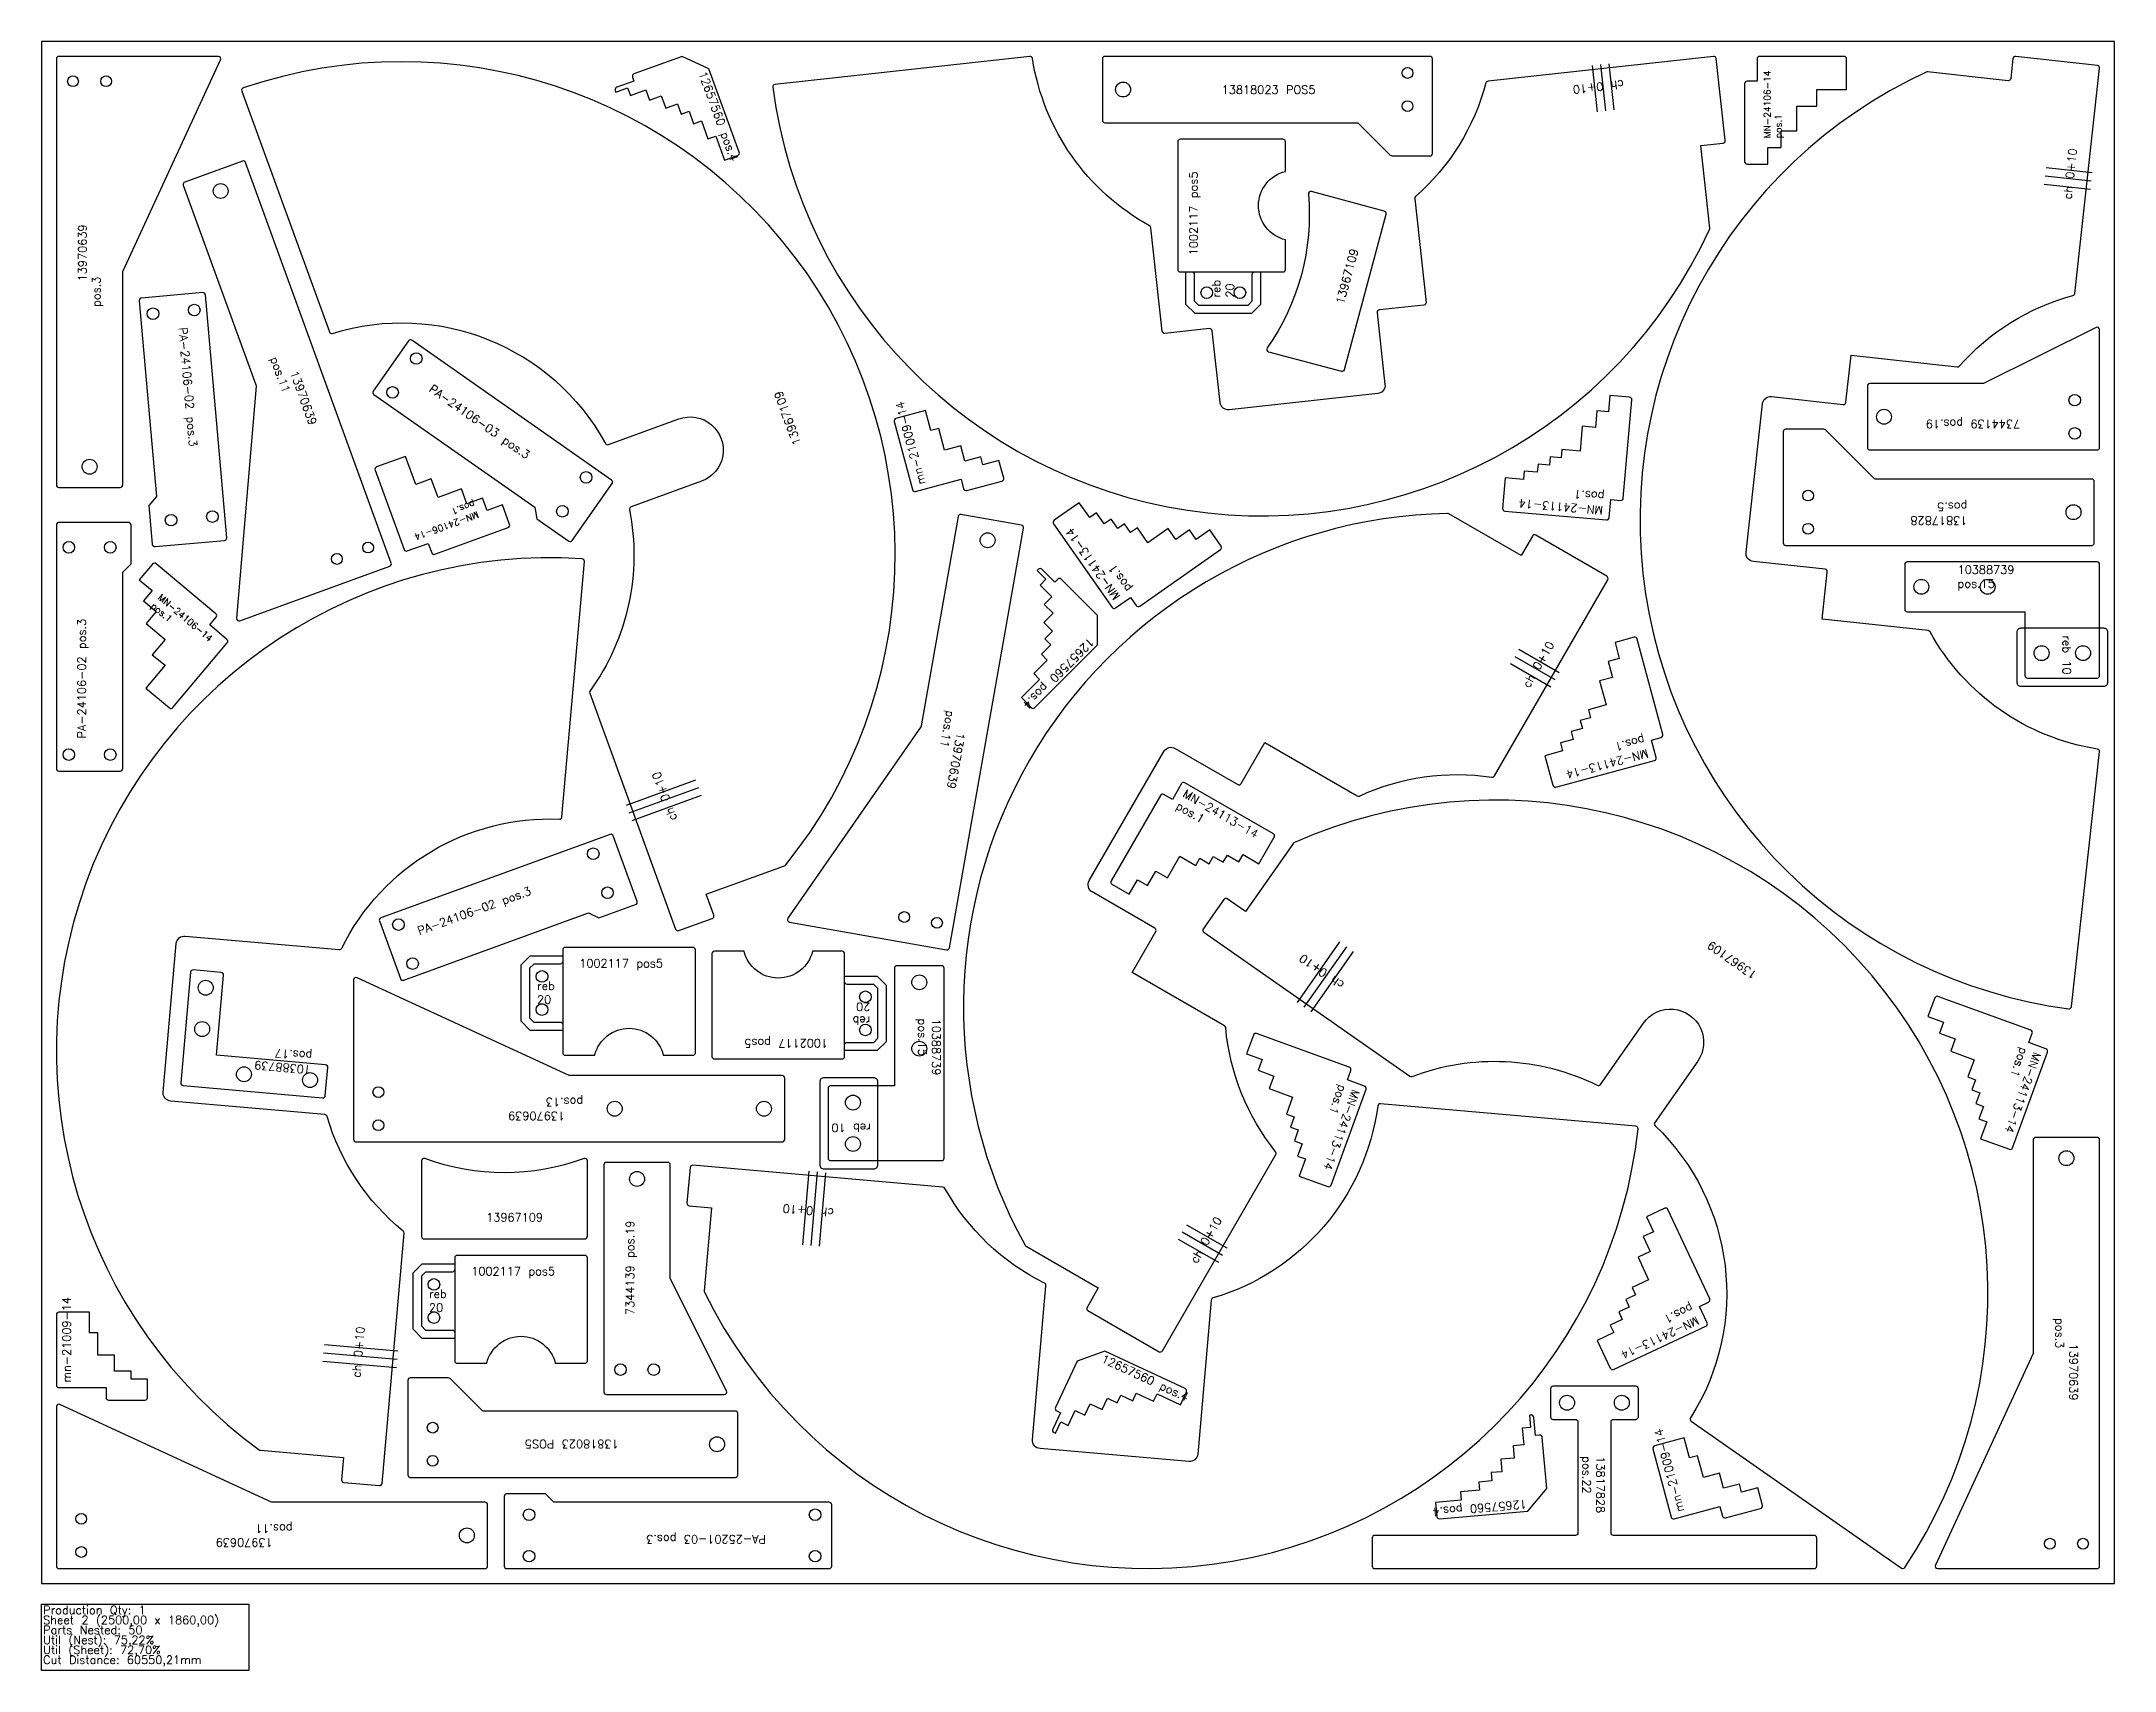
# Model space of a CAD drawing. Header units: millimetres. Extents: x 2625 to 5125, y -105 to 1860.
import ezdxf

# ---------------------------------------------------------------- set-up
doc = ezdxf.new("R2010")
doc.units = ezdxf.units.MM
for name, color, linetype in [('1002117', 7, 'Continuous'), ('10388739v0', 7, 'Continuous'), ('12657560', 7, 'Continuous'), ('13817828', 7, 'Continuous'), ('13818023v0', 7, 'Continuous'), ('13967109', 7, 'Continuous'), ('13970639v0', 7, 'Continuous'), ('7344139', 7, 'Continuous'), ('Chanfro', 7, 'Continuous'), ('MN-21009-14', 7, 'Continuous'), ('MN-24106-14', 7, 'Continuous'), ('MN-24113-14', 7, 'Continuous'), ('PA-24106-02', 7, 'Continuous'), ('PA-24106-06', 7, 'Continuous'), ('PA-25201-03', 7, 'Continuous'), ('Rebaixo', 6, 'Continuous'), ('sheet', 24, 'Continuous'), ('Stats', 7, 'Continuous'), ('Texto', 7, 'Continuous')]:
    doc.layers.add(name, color=color, linetype=linetype)
doc.styles.get("Standard").update_dxf_attribs({"font": 'txt.shx'})

msp = doc.modelspace()

# ---------------------------------------------------------------- linework, layer by layer
at = {"layer": '1002117', "color": 4}
for points in [[(4125.2, 1739, 0.414214), (4122.2, 1742), (3998.2, 1742, 0.414214), (3995.2, 1739), (3995.2, 1585, 0.414214), (3998.2, 1582), (4012.2, 1582, -0.414214), (4015.2, 1579), (4015.2, 1547), (4020.2, 1542), (4080.2, 1542), (4085.2, 1547), (4085.2, 1579, -0.414214), (4088.2, 1582), (4122.2, 1582, 0.414214), (4125.2, 1585), (4125.2, 1620.7, -0.786796), (4125.2, 1703.3)], [(3410.6, 637.2, 0.414214), (3413.6, 640.2), (3413.6, 764.2, 0.414214), (3410.6, 767.2), (3256.6, 767.2, 0.414214), (3253.6, 764.2), (3253.6, 750.2, -0.414214), (3250.6, 747.2), (3218.6, 747.2), (3213.6, 742.2), (3213.6, 682.2), (3218.6, 677.2), (3250.6, 677.2, -0.414214), (3253.6, 674.2), (3253.6, 640.2, 0.414214), (3256.6, 637.2), (3292.3, 637.2, -0.786796), (3374.9, 637.2)], [(3436.6, 762.7, 0.414214), (3433.6, 759.7), (3433.6, 635.7, 0.414214), (3436.6, 632.7), (3590.6, 632.7, 0.414214), (3593.6, 635.7), (3593.6, 649.7, -0.414214), (3596.6, 652.7), (3628.6, 652.7), (3633.6, 657.7), (3633.6, 717.7), (3628.6, 722.7), (3596.6, 722.7, -0.414214), (3593.6, 725.7), (3593.6, 759.7, 0.414214), (3590.6, 762.7), (3554.9, 762.7, -0.786796), (3472.3, 762.7)], [(3280.3, 265.7, 0.414214), (3283.3, 268.7), (3283.3, 392.7, 0.414214), (3280.3, 395.7), (3126.3, 395.7, 0.414214), (3123.3, 392.7), (3123.3, 378.7, -0.414214), (3120.3, 375.7), (3088.3, 375.7), (3083.3, 370.7), (3083.3, 310.7), (3088.3, 305.7), (3120.3, 305.7, -0.414214), (3123.3, 302.7), (3123.3, 268.7, 0.414214), (3126.3, 265.7), (3162, 265.7, -0.786796), (3244.6, 265.7)]]:
    msp.add_lwpolyline(points, format="xyb", close=True, dxfattribs=at)
for centre in [(4030.2, 1557), (4070.2, 1557), (3228.6, 732.2), (3618.6, 707.7), (3228.6, 692.2), (3618.6, 667.7), (3098.3, 360.7), (3098.3, 320.7)]:
    msp.add_circle(centre, 7, dxfattribs=at)
at = {"layer": '10388739v0', "color": 1}
for points in [[(5017, 1172.2), (5017, 1095.2, 0.414214), (5020, 1092.2), (5104, 1092.2, 0.414214), (5107, 1095.2), (5107, 1229.2, 0.414214), (5104, 1232.2), (4875, 1232.2, 0.414214), (4872, 1229.2), (4872, 1175.2, 0.414214), (4875, 1172.2)], [(3653.6, 600.1), (3576.6, 600.1, 0.414214), (3573.6, 597.1), (3573.6, 513.1, 0.414214), (3576.6, 510.1), (3710.6, 510.1, 0.414214), (3713.6, 513.1), (3713.6, 742.1, 0.414214), (3710.6, 745.1), (3656.6, 745.1, 0.414214), (3653.6, 742.1)]]:
    msp.add_lwpolyline(points, format="xyb", close=True, dxfattribs=at)
at = {"layer": '10388739v0', "color": 5}
msp.add_lwpolyline([(2836.1, 637.2), (2844.5, 733.8, 0.414214), (2841.8, 737.1), (2807.9, 740, 0.414214), (2804.7, 737.3), (2793, 603.8, 0.414214), (2795.7, 600.6), (2964.1, 585.8, 0.414214), (2967.3, 588.6), (2970.3, 622.4, 0.414214), (2967.6, 625.7)], format="xyb", close=True, dxfattribs=at)
at = {"layer": '10388739v0', "color": 1}
for centre in [(4892, 1202.2), (4972, 1202.2), (5037, 1122.2), (5087, 1122.2), (3683.6, 725.1), (3683.6, 645.1), (3603.6, 580.1), (3603.6, 530.1)]:
    msp.add_circle(centre, 9, dxfattribs=at)
at = {"layer": '10388739v0', "color": 5}
for centre in [(2823.1, 718.6), (2818.8, 668.8), (2869.2, 614.2), (2948.9, 607.2)]:
    msp.add_circle(centre, 9, dxfattribs=at)
at = {"layer": '12657560', "color": 5}
for points in [[(3466.4, 1726.5), (3429.9, 1827), (3397.8, 1842), (3339.5, 1820.8, 0.414214), (3337.8, 1816.9), (3339.5, 1812.2), (3318.8, 1804.7, 0.414214), (3317, 1800.8), (3317.7, 1799), (3331.8, 1804.1), (3335.2, 1794.7), (3354, 1801.5), (3358.4, 1789.3), (3372.5, 1794.5), (3378, 1779.4), (3392.1, 1784.6), (3396.5, 1772.3), (3405.9, 1775.8), (3411.4, 1760.7), (3420.8, 1764.1), (3428.7, 1742.5), (3438.1, 1745.9), (3448.7, 1716.8), (3464.7, 1722.6, 0.414214)], [(3823, 1056.5), (3898.6, 1132.2), (3898.6, 1167.6), (3854.8, 1211.4, 0.414214), (3850.5, 1211.4), (3847, 1207.9), (3831.5, 1223.4, 0.414214), (3827.2, 1223.4), (3825.8, 1222), (3836.4, 1211.4), (3829.3, 1204.3), (3843.5, 1190.2), (3834.3, 1181), (3844.9, 1170.4), (3833.6, 1159.1), (3844.2, 1148.5), (3835, 1139.3), (3842.1, 1132.2), (3830.8, 1120.9), (3837.8, 1113.8), (3821.6, 1097.6), (3828.6, 1090.5), (3806.7, 1068.6), (3818.7, 1056.5, 0.414214)], [(4004.2, 235.1), (3907.2, 280.3), (3874, 268.3), (3847.8, 212.1, 0.414214), (3849.3, 208.1), (3853.8, 206), (3844.5, 186, 0.414214), (3846, 182), (3847.8, 181.2), (3854.1, 194.8), (3863.2, 190.6), (3871.6, 208.7), (3883.4, 203.2), (3889.7, 216.8), (3904.2, 210), (3910.6, 223.6), (3922.4, 218.1), (3926.6, 227.2), (3941.1, 220.4), (3945.3, 229.5), (3966.2, 219.8), (3970.4, 228.8), (3998.5, 215.7), (4005.7, 231.1, 0.414214)], [(4311, 78.1), (4417.6, 87.4), (4440.3, 114.5), (4434.9, 176.2, 0.414214), (4431.6, 179), (4426.6, 178.5), (4424.7, 200.4, 0.414214), (4421.5, 203.2), (4419.5, 203), (4420.8, 188.1), (4410.8, 187.2), (4412.6, 167.3), (4399.6, 166.1), (4400.9, 151.2), (4385, 149.8), (4386.3, 134.8), (4373.4, 133.7), (4374.2, 123.7), (4358.3, 122.4), (4359.2, 112.4), (4336.2, 110.4), (4337.1, 100.4), (4306.2, 97.7), (4307.7, 80.8, 0.414214)]]:
    msp.add_lwpolyline(points, format="xyb", close=True, dxfattribs=at)
at = {"layer": '13817828', "color": 5}
for points in [[(4836.8, 1332.2, -0.198912), (4834.7, 1333.1), (4776.4, 1391.4, 0.198912), (4774.3, 1392.2), (4728.5, 1392.2, 0.414214), (4725.5, 1389.2), (4725.5, 1255.2, 0.414214), (4728.5, 1252.2), (5097.5, 1252.2, 0.414214), (5100.5, 1255.2), (5100.5, 1329.2, 0.414214), (5097.5, 1332.2)], [(4762.8, 18, 0.414214), (4765.8, 21), (4765.8, 55, 0.414214), (4762.8, 58), (4520.8, 58, -0.414214), (4517.8, 61), (4517.8, 195, -0.414214), (4520.8, 198), (4547.8, 198, 0.414214), (4550.8, 201), (4550.8, 235, 0.414214), (4547.8, 238), (4447.8, 238, 0.414214), (4444.8, 235), (4444.8, 201, 0.414214), (4447.8, 198), (4474.8, 198, -0.414214), (4477.8, 195), (4477.8, 61, -0.414214), (4474.8, 58), (4232.8, 58, 0.414214), (4229.8, 55), (4229.8, 21, 0.414214), (4232.8, 18)]]:
    msp.add_lwpolyline(points, format="xyb", close=True, dxfattribs=at)
for centre, radius in [((4755.5, 1312.2), 6.5), ((5075.5, 1292.2), 9), ((4755.5, 1272.2), 6.5), ((4464.8, 218), 9), ((4530.8, 218), 9)]:
    msp.add_circle(centre, radius, dxfattribs=at)
at = {"layer": '13818023v0', "color": 5}
for points in [[(3907.4, 1762), (4211.2, 1762, -0.198912), (4213.3, 1761.1), (4251.6, 1722.9, 0.198912), (4253.7, 1722), (4299.4, 1722, 0.414214), (4302.4, 1725), (4302.4, 1839, 0.414214), (4299.4, 1842), (3907.4, 1842, 0.414214), (3904.4, 1839), (3904.4, 1765, 0.414214)], [(3461.8, 208), (3158.1, 208, -0.198912), (3155.9, 208.9), (3117.7, 247.1, 0.198912), (3115.6, 248), (3069.8, 248, 0.414214), (3066.8, 245), (3066.8, 131, 0.414214), (3069.8, 128), (3461.8, 128, 0.414214), (3464.8, 131), (3464.8, 205, 0.414214)]]:
    msp.add_lwpolyline(points, format="xyb", close=True, dxfattribs=at)
for centre, radius in [((4272.4, 1822), 6.5), ((3929.4, 1802), 9), ((4272.4, 1782), 6.5), ((3096.8, 188), 6.5), ((3439.8, 168), 9), ((3096.8, 148), 6.5)]:
    msp.add_circle(centre, radius, dxfattribs=at)
at = {"layer": '13967109', "color": 5}
for points in [[(3286.2, 1073.9), (3389.8, 789.3, 0.414214), (3393.6, 787.5), (3434, 802.2, 0.414214), (3435.8, 806), (3426.6, 831.4), (3521.2, 865.8, 0.136464), (3522.5, 866.8, 0.751221), (2868.3, 1804, 0.420661), (2866.5, 1800.1), (2972.2, 1509.6, 0.400818), (2975.9, 1507.8, -0.357203), (3305, 1375.2, 0.370211), (3308.7, 1373.8), (3393.5, 1404.7, -1.000006), (3420.9, 1329.5), (3336, 1298.6, 0.370211), (3334.1, 1295.2, -0.208353), (3286.6, 1076.7, 0.24848)], [(4033.6, 1513.6), (3979.9, 1507.7, -0.414214), (3976.6, 1510.4), (3962.9, 1635.3, 0.243923), (3961.4, 1637.6, -0.231785), (3820.1, 1839.4, 0.400818), (3816.8, 1841.9), (3509.5, 1808.2, 0.420661), (3506.8, 1804.8, 0.751221), (4636.7, 1633, 0.136464), (4637, 1634.6), (4626, 1734.6), (4652.9, 1737.5, 0.414214), (4655.5, 1740.8), (4644.7, 1839.3, 0.414214), (4641.4, 1841.9), (4369.6, 1812.1, 0.308866), (4367, 1809.9, -0.147172), (4282, 1672.8, 0.243923), (4281, 1670.2), (4294.7, 1545.3, -0.414214), (4292, 1542), (4238.4, 1536.1, 0.414214), (4235.7, 1532.8), (4245.2, 1446.3, -0.414214), (4236.4, 1435.3), (4057.4, 1415.6, -0.414214), (4046.4, 1424.5), (4036.9, 1511, 0.414214)], [(5104.3, 1831.1), (5005.8, 1841.9, 0.414214), (5002.5, 1839.3), (4999.9, 1815.4, -0.414214), (4996.6, 1812.7), (4899.6, 1823.4, 0.136464), (4898, 1823.1, 0.751221), (5069.8, 693.2, 0.420661), (5073.2, 695.9), (5106.9, 1003.2, 0.400818), (5104.4, 1006.5, -0.231785), (4902.6, 1147.8, 0.243923), (4900.3, 1149.3), (4772.4, 1163.3), (4778.6, 1220, 0.414214), (4776, 1223.3), (4689.5, 1232.8, -0.414214), (4680.6, 1243.8), (4700.3, 1422.8, -0.414214), (4711.3, 1431.6), (4797.8, 1422.1, 0.414214), (4801.1, 1424.8), (4807.3, 1481.4), (4935.2, 1467.4, 0.243923), (4937.8, 1468.4, -0.147172), (5074.9, 1553.5, 0.308866), (5077.1, 1556), (5106.9, 1827.8, 0.414214)], [(4192.7, 1462.2, 0.414214), (4196.3, 1464.3), (4246.5, 1651.7, 0.414214), (4244.4, 1655.4), (4156.6, 1678.9, 0.520816), (4152.8, 1675.7, -0.176731), (4103.2, 1490.3, 0.520816), (4104.8, 1485.7)], [(3811.1, 408, 0.136464), (3812.3, 406.9), (3899.4, 356.5), (3885.9, 333.1, 0.414214), (3887, 329.1), (3972.7, 279.6, 0.414214), (3976.8, 280.6), (4113.5, 517.4, 0.308866), (4113.3, 520.8, -0.147172), (4053.1, 670.5, 0.243923), (4051.6, 672.8), (3940.2, 737.1), (3968.7, 786.5, 0.414214), (3967.6, 790.6), (3892.2, 834.1, -0.414214), (3888.6, 847.8), (3978.6, 1003.6, -0.414214), (3992.2, 1007.3), (4067.6, 963.8, 0.414214), (4071.7, 964.9), (4100.2, 1014.3), (4211.6, 949.9, 0.243923), (4214.4, 949.8, -0.147172), (4374.1, 972.5, 0.308866), (4377.1, 974), (4513.8, 1210.8, 0.414214), (4512.7, 1214.9), (4427, 1264.4, 0.414214), (4422.9, 1263.3), (4409.4, 1239.9), (4322.3, 1290.2, 0.136464), (4320.7, 1290.6, 0.564815)], [(2771.9, 592.6), (2787.6, 771.9, -0.414214), (2798.5, 781), (2984.2, 764.8, 0.308866), (2987.1, 766.4, -0.296326), (3249.6, 921.9, 0.400818), (3252.7, 924.7), (3279.7, 1232.7, 0.420661), (3276.9, 1235.9, 0.751221), (2887.6, 161.3, 0.136464), (2889.1, 160.8), (2989.4, 152), (2987, 125.1, 0.414214), (2989.7, 121.8), (3032.6, 118.1, 0.414214), (3035.8, 120.8), (3062.2, 422.6, 0.24848), (3061.1, 425.1, -0.151564), (2969.4, 563.4, 0.308866), (2966.7, 565.5), (2781, 581.8, -0.414214)], [(4050.8, 825.1), (4026.2, 789.9, 0.414214), (4026.9, 785.7), (4275, 612, 0.24848), (4277.8, 611.6, -0.208353), (4501.2, 601, 0.370211), (4505, 602), (4556.8, 675.9, -1.000006), (4622.3, 630), (4570.5, 556.1, 0.370211), (4570.9, 552.2, -0.357203), (4613.8, 200, 0.400818), (4614.6, 195.9), (4867.9, 18.6, 0.420661), (4872.1, 19.4, 0.751221), (4136.1, 893.8, 0.136464), (4134.8, 892.8), (4077.1, 810.4), (4055, 825.8, 0.414214)], [(4037.8, 344.4, 0.308866), (4035.6, 341.8), (4019.4, 156.1, -0.414214), (4008.5, 147), (3829.2, 162.7, -0.414214), (3820.1, 173.5), (3836.4, 359.2, 0.308866), (3834.7, 362.2, -0.151564), (3714.5, 476.6, 0.24848), (3712.1, 478.1), (3410.4, 504.5, 0.414214), (3407.2, 501.8), (3403.4, 458.9, 0.414214), (3406.1, 455.7), (3433, 453.3), (3424.3, 353.1, 0.136464), (3424.6, 351.5, 0.751221), (4550.4, 548.3, 0.420661), (4547.7, 551.6), (4239.7, 578.5, 0.400818), (4236.5, 575.9, -0.296326)], [(3083.3, 418.7, 0.414214), (3086.3, 415.7), (3280.3, 415.7, 0.414214), (3283.3, 418.7), (3283.3, 509.7, 0.520816), (3279.3, 512.5, -0.176731), (3087.3, 512.5, 0.520816), (3083.3, 509.7)]]:
    msp.add_lwpolyline(points, format="xyb", close=True, dxfattribs=at)
at = {"layer": '13970639v0', "color": 5}
for points in [[(2720, 1322, 0.414214), (2723, 1325), (2723, 1581.3, -0.108525), (2723.3, 1582.6), (2841, 1837.7, 0.547343), (2838.3, 1842), (2646, 1842, 0.414214), (2643, 1839), (2643, 1325, 0.414214), (2646, 1322)], [(2797.8, 1690.4, 0.414214), (2796, 1686.6), (2883.6, 1445.7, -0.108525), (2883.8, 1444.4), (2860.4, 1164.4, 0.547343), (2864.4, 1161.3), (3045.1, 1227.1, 0.414214), (3046.9, 1230.9), (2871.1, 1713.9, 0.414214), (2867.3, 1715.7)], [(3733.9, 1289.4, 0.414214), (3730.4, 1287), (3685.9, 1034.5, -0.108525), (3685.4, 1033.3), (3525.1, 802.5, 0.547343), (3527.1, 797.8), (3716.5, 764.4, 0.414214), (3719.9, 766.9), (3809.2, 1273.1, 0.414214), (3806.8, 1276.5)], [(3521.3, 609.7, 0.414214), (3518.3, 612.7), (3262, 612.7, -0.108525), (3260.7, 613), (3005.6, 730.7, 0.547343), (3001.3, 728), (3001.3, 535.7, 0.414214), (3004.3, 532.7), (3518.3, 532.7, 0.414214), (3521.3, 535.7)], [(5030, 538, 0.414214), (5027, 535), (5027, 278.7, -0.108525), (5026.7, 277.4), (4909, 22.3, 0.547343), (4911.7, 18), (5104, 18, 0.414214), (5107, 21), (5107, 535, 0.414214), (5104, 538)], [(3163, 95, 0.414214), (3160, 98), (2903.7, 98, -0.108525), (2902.4, 98.3), (2647.3, 216, 0.547343), (2643, 213.3), (2643, 21, 0.414214), (2646, 18), (3160, 18, 0.414214), (3163, 21)]]:
    msp.add_lwpolyline(points, format="xyb", close=True, dxfattribs=at)
for centre, radius in [((2663, 1812), 6.5), ((2703, 1812), 6.5), ((2841.1, 1679.6), 9), ((2683, 1347), 9), ((3018.9, 1249.5), 6.5), ((3766, 1258.3), 9), ((2981.3, 1235.8), 6.5), ((3665.5, 803.9), 6.5), ((3704.9, 796.9), 6.5), ((3031.3, 592.7), 6.5), ((3316.3, 572.7), 9), ((3496.3, 572.7), 9), ((3031.3, 552.7), 6.5), ((5067, 513), 9), ((2673, 78), 6.5), ((3138, 58), 9), ((5047, 48), 6.5), ((5087, 48), 6.5), ((2673, 38), 6.5)]:
    msp.add_circle(centre, radius, dxfattribs=at)
at = {"layer": '7344139', "color": 5}
for points in [[(5102.7, 1515.1), (4967, 1447.3), (4830, 1447.3, 0.414214), (4827, 1444.3), (4827, 1370.3, 0.414214), (4830, 1367.3), (5104, 1367.3, 0.414214), (5107, 1370.3), (5107, 1512.4, 0.557537)], [(3451.1, 232.3), (3383.3, 368), (3383.3, 505, 0.414214), (3380.3, 508), (3306.3, 508, 0.414214), (3303.3, 505), (3303.3, 231, 0.414214), (3306.3, 228), (3448.5, 228, 0.557537)]]:
    msp.add_lwpolyline(points, format="xyb", close=True, dxfattribs=at)
for centre, radius in [((5077, 1427.3), 7), ((4847, 1407.3), 9), ((5077, 1387.3), 7), ((3343.3, 488), 9), ((3323.3, 258), 7), ((3363.3, 258), 7)]:
    msp.add_circle(centre, radius, dxfattribs=at)
at = {"layer": 'Chanfro', "color": 5}
for p, q in [((4501.6, 1775.3), (4495.5, 1830.9)), ((4511.5, 1776.3), (4505.4, 1832)), ((4521.5, 1777.4), (4515.4, 1833.1)), ((5042.4, 1707.9), (5098.1, 1701.8)), ((5040.3, 1688), (5095.9, 1681.9)), ((5041.3, 1697.9), (5097, 1691.8)), ((4406.6, 1126.9), (4455.1, 1098.9)), ((4396.6, 1109.6), (4445.1, 1081.6)), ((4401.6, 1118.3), (4450.1, 1090.3)), ((3413.7, 969.1), (3330.1, 938.6)), ((3417.2, 959.7), (3333.5, 929.2)), ((3420.6, 950.3), (3336.9, 919.8)), ((4190.4, 773.8), (4139.3, 700.9)), ((4198.6, 768), (4147.5, 695.1)), ((4206.7, 762.3), (4155.7, 689.4)), ((3543.3, 408.6), (3551, 497.2)), ((3553.3, 407.7), (3561, 496.4)), ((3563.2, 406.8), (3571, 495.5)), ((4005.8, 432.8), (4054.3, 404.8)), ((3995.8, 415.5), (4044.3, 387.5)), ((4000.8, 424.1), (4049.3, 396.1)), ((2965.3, 278.3), (3054, 270.5)), ((2966.2, 288.3), (3054.8, 280.5)), ((2964.4, 268.3), (3053.1, 260.6))]:
    msp.add_line(p, q, dxfattribs=at)
at = {"layer": 'MN-21009-14', "color": 5}
for points in [[(3757.8, 1359.1), (3738.5, 1353.9), (3733.6, 1372.3), (3714.2, 1367.1), (3707.3, 1393.2), (3697.6, 1390.6), (3691.1, 1414.8), (3655.4, 1405.2, 0.414214), (3653.3, 1401.5), (3675.3, 1319.4, 0.414214), (3678.9, 1317.3), (3734, 1332), (3737.1, 1320.4, 0.414214), (3740.8, 1318.3), (3783.3, 1329.7, 0.414214), (3785.4, 1333.4), (3779.7, 1354.6), (3760.4, 1349.5)], [(2733, 256.3), (2713, 256.3), (2713, 275.3), (2693, 275.3), (2693, 302.3), (2683, 302.3), (2683, 327.3), (2646, 327.3, 0.414214), (2643, 324.3), (2643, 239.3, 0.414214), (2646, 236.3), (2703, 236.3), (2703, 224.3, 0.414214), (2706, 221.3), (2750, 221.3, 0.414214), (2753, 224.3), (2753, 246.3), (2733, 246.3)], [(4672.8, 120), (4653.4, 114.8), (4648.5, 133.1), (4629.2, 128), (4622.2, 154), (4612.6, 151.4), (4606.1, 175.6), (4570.3, 166, 0.414214), (4568.2, 162.3), (4590.2, 80.2, 0.414214), (4593.9, 78.1), (4649, 92.9), (4652.1, 81.3, 0.414214), (4655.7, 79.2), (4698.2, 90.5, 0.414214), (4700.4, 94.2), (4694.7, 115.5), (4675.3, 110.3)]]:
    msp.add_lwpolyline(points, format="xyb", close=True, dxfattribs=at)
at = {"layer": 'MN-24106-14', "color": 5}
for points in [[(4765.9, 1802), (4801.9, 1802), (4801.9, 1839, 0.414214), (4798.9, 1842), (4696.9, 1842, 0.414214), (4693.9, 1839), (4693.9, 1812), (4681.9, 1812, 0.414214), (4678.9, 1809), (4678.9, 1715, 0.414214), (4681.9, 1712), (4706.9, 1712), (4706.9, 1732), (4722.9, 1732), (4722.9, 1752), (4741.9, 1752), (4741.9, 1782), (4765.9, 1782)], [(3076.3, 1325.7), (3064, 1359.5), (3029.2, 1346.9, 0.414214), (3027.4, 1343), (3062.3, 1247.2, 0.414214), (3066.2, 1245.4), (3091.5, 1254.6), (3095.6, 1243.3, 0.414214), (3099.5, 1241.5), (3187.8, 1273.7, 0.414214), (3189.6, 1277.5), (3181.1, 1301), (3162.3, 1294.2), (3156.8, 1309.2), (3138, 1302.4), (3131.5, 1320.2), (3103.3, 1310), (3095.1, 1332.5)], [(2774.1, 1107.5), (2750.9, 1079.9), (2779.3, 1056.1, 0.414214), (2783.5, 1056.5), (2849, 1134.6, 0.414214), (2848.7, 1138.8), (2828, 1156.2), (2835.7, 1165.4, 0.414214), (2835.3, 1169.6), (2763.3, 1230, 0.414214), (2759.1, 1229.7), (2743, 1210.5), (2758.4, 1197.7), (2748.1, 1185.4), (2763.4, 1172.6), (2751.2, 1158), (2774.2, 1138.7), (2758.7, 1120.3)]]:
    msp.add_lwpolyline(points, format="xyb", close=True, dxfattribs=at)
at = {"layer": 'MN-24113-14', "color": 5}
for points in [[(4515.5, 1285.6), (4517.4, 1307.5), (4529.4, 1306.5, 0.414214), (4532.6, 1309.2), (4543, 1427.7, 0.414214), (4540.2, 1431), (4516.3, 1433.1), (4514.6, 1413.2), (4500.6, 1414.4), (4498.9, 1394.5), (4483, 1395.8), (4480.4, 1366), (4458.4, 1367.9), (4457.6, 1357.9), (4444.6, 1359), (4443.7, 1349.1), (4429.8, 1350.3), (4428.9, 1340.3), (4413, 1341.7), (4412.1, 1331.8), (4390.2, 1333.7), (4387, 1296.8, 0.414214), (4389.7, 1293.6), (4512.2, 1282.9, 0.414214)], [(3920.3, 1176.7), (3938.3, 1189.3), (3945.2, 1179.5, 0.414214), (3949.4, 1178.8), (4046.9, 1247, 0.414214), (4047.6, 1251.2), (4033.9, 1270.9), (4017.5, 1259.4), (4009.4, 1270.9), (3993.1, 1259.4), (3983.9, 1272.5), (3959.3, 1255.3), (3946.7, 1273.3), (3938.5, 1267.6), (3931, 1278.2), (3922.9, 1272.5), (3914.8, 1283.9), (3906.6, 1278.2), (3897.5, 1291.3), (3889.3, 1285.6), (3876.6, 1303.6), (3846.3, 1282.4, 0.414214), (3845.6, 1278.2), (3916.1, 1177.4, 0.414214)], [(4572.3, 996.2), (4566.6, 1017.4), (4578.2, 1020.5, 0.414214), (4580.3, 1024.2), (4549.5, 1139.2, 0.414214), (4545.8, 1141.3), (4522.7, 1135.1), (4527.8, 1115.8), (4514.3, 1112.1), (4519.5, 1092.8), (4504, 1088.7), (4511.8, 1059.7), (4490.5, 1054), (4493.1, 1044.3), (4480.6, 1041), (4483.2, 1031.3), (4469.6, 1027.7), (4472.2, 1018), (4456.8, 1013.9), (4459.4, 1004.2), (4438.1, 998.5), (4447.7, 962.8, 0.414214), (4451.4, 960.7), (4570.2, 992.5, 0.414214)], [(3999.9, 964.8), (3988.9, 945.7), (3978.5, 951.7, 0.414214), (3974.4, 950.6), (3914.9, 847.5, 0.414214), (3916, 843.4), (3936.8, 831.4), (3946.8, 848.8), (3959, 841.8), (3969, 859.1), (3982.8, 851.1), (3997.8, 877.1), (4016.9, 866.1), (4021.9, 874.7), (4033.1, 868.2), (4038.1, 876.9), (4050.2, 869.9), (4055.2, 878.6), (4069.1, 870.6), (4074.1, 879.2), (4093.2, 868.2), (4111.7, 900.3, 0.414214), (4110.6, 904.4), (4004, 965.9, 0.414214)], [(5042.3, 644.9), (5021.6, 652.4), (5025.7, 663.7, 0.414214), (5023.9, 667.5), (4912.1, 708.2, 0.414214), (4908.3, 706.4), (4900, 683.9), (4918.8, 677), (4914.1, 663.9), (4932.8, 657.1), (4927.4, 642), (4955.6, 631.8), (4948, 611.1), (4957.4, 607.7), (4953, 595.4), (4962.4, 592), (4957.6, 578.9), (4967, 575.5), (4961.5, 560.4), (4970.9, 557), (4963.4, 536.3), (4998.2, 523.7, 0.414214), (5002, 525.5), (5044.1, 641, 0.414214)], [(4220.6, 600), (4199.9, 607.5), (4204, 618.8, 0.414214), (4202.2, 622.6), (4090.4, 663.3, 0.414214), (4086.5, 661.5), (4078.3, 639), (4097.1, 632.1), (4092.3, 619), (4111.1, 612.1), (4105.6, 597.1), (4133.8, 586.8), (4126.3, 566.2), (4135.7, 562.7), (4131.3, 550.5), (4140.7, 547.1), (4135.9, 534), (4145.3, 530.5), (4139.8, 515.5), (4149.2, 512.1), (4141.7, 491.4), (4176.4, 478.8, 0.414214), (4180.3, 480.5), (4222.4, 596.1, 0.414214)], [(4633.7, 314.3), (4624.4, 334.2), (4635.3, 339.3, 0.414214), (4636.8, 343.3), (4586.5, 451.1, 0.414214), (4582.5, 452.6), (4560.7, 442.4), (4569.2, 424.3), (4556.5, 418.4), (4564.9, 400.3), (4550.4, 393.5), (4563.1, 366.3), (4543.2, 357), (4547.4, 348), (4535.6, 342.5), (4539.8, 333.4), (4527.2, 327.5), (4531.4, 318.4), (4516.9, 311.7), (4521.1, 302.6), (4501.2, 293.3), (4516.8, 259.8, 0.414214), (4520.8, 258.3), (4632.3, 310.3, 0.414214)]]:
    msp.add_lwpolyline(points, format="xyb", close=True, dxfattribs=at)
at = {"layer": 'PA-24106-02', "color": 5}
for points in [[(2763.7, 1311.2), (2754.6, 1300.3), (2758.7, 1253.5, 0.414214), (2762, 1250.8), (2845.6, 1258.1, 0.414214), (2848.4, 1261.4), (2822.7, 1554.2, 0.414214), (2819.5, 1557), (2745.8, 1550.5, 0.414214), (2743, 1547.3)], [(2723, 1219.8), (2733, 1229.8), (2733, 1276.8, 0.414214), (2730, 1279.8), (2646, 1279.8, 0.414214), (2643, 1276.8), (2643, 982.8, 0.414214), (2646, 979.8), (2720, 979.8, 0.414214), (2723, 982.8)], [(3284.5, 808.8), (3297.3, 802.8), (3341.5, 818.9, 0.414214), (3343.3, 822.8), (3314.5, 901.7, 0.414214), (3310.7, 903.5), (3034.4, 802.9, 0.414214), (3032.6, 799.1), (3057.9, 729.6, 0.414214), (3061.8, 727.8)]]:
    msp.add_lwpolyline(points, format="xyb", close=True, dxfattribs=at)
for centre in [(2759.5, 1531.6), (2809.3, 1536), (2781.3, 1282.6), (2831.1, 1286.9), (2658, 1249.8), (2708, 1249.8), (2658, 999.8), (2708, 999.8), (3290.5, 880.2), (3307.6, 833.2), (3055.5, 794.7), (3072.6, 747.7)]:
    msp.add_circle(centre, 7, dxfattribs=at)
at = {"layer": 'PA-24106-06', "color": 5}
msp.add_lwpolyline([(3220, 1298.2), (3222.4, 1284.3), (3260.9, 1257.3, 0.414214), (3265.1, 1258.1), (3313.3, 1326.9, 0.414214), (3312.6, 1331), (3071.7, 1499.7, 0.414214), (3067.5, 1498.9), (3025.1, 1438.3, 0.414214), (3025.8, 1434.1)], format="xyb", close=True, dxfattribs=at)
for centre in [(3077, 1477.6), (3048.4, 1436.7), (3281.8, 1334.2), (3253.2, 1293.3)]:
    msp.add_circle(centre, 7, dxfattribs=at)
at = {"layer": 'PA-25201-03', "color": 5}
msp.add_lwpolyline([(3243, 98), (3233, 108), (3186, 108, 0.414214), (3183, 105), (3183, 21, 0.414214), (3186, 18), (3575, 18, 0.414214), (3578, 21), (3578, 95, 0.414214), (3575, 98)], format="xyb", close=True, dxfattribs=at)
for centre in [(3213, 83), (3558, 83), (3213, 33), (3558, 33)]:
    msp.add_circle(centre, 7, dxfattribs=at)
at = {"layer": 'Rebaixo', "color": 4}
for points in [[(4095.2, 1582), (4095.2, 1542.9), (4084.4, 1532), (4016.1, 1532), (4005.2, 1542.9), (4005.2, 1582)], [(3253.6, 667.2), (3214.5, 667.2), (3203.6, 678.1), (3203.6, 746.3), (3214.5, 757.2), (3253.6, 757.2)], [(3593.6, 732.7), (3632.7, 732.7), (3643.6, 721.8), (3643.6, 653.5), (3632.7, 642.7), (3593.6, 642.7)], [(3123.3, 295.7), (3084.2, 295.7), (3073.3, 306.6), (3073.3, 374.9), (3084.2, 385.7), (3123.3, 385.7)]]:
    msp.add_lwpolyline(points, close=True, dxfattribs=at)
at = {"layer": 'Rebaixo', "color": 1, "linetype": 'Continuous', "lineweight": 25}
for points in [[(5112, 1152.2), (5012, 1152.2, 0.414214), (5007, 1147.2), (5007, 1087.2, 0.414214), (5012, 1082.2), (5112, 1082.2, 0.414214), (5117, 1087.2), (5117, 1147.2, 0.414214)], [(3633.6, 505.1), (3633.6, 605.1, 0.414214), (3628.6, 610.1), (3568.6, 610.1, 0.414214), (3563.6, 605.1), (3563.6, 505.1, 0.414214), (3568.6, 500.1), (3628.6, 500.1, 0.414214)]]:
    msp.add_lwpolyline(points, format="xyb", close=True, dxfattribs=at)
at = {"layer": 'sheet', "color": 7}
msp.add_lwpolyline([(2625, 0), (5125, 0), (5125, 1860), (2625, 1860)], close=True, dxfattribs=at)
at = {"layer": 'Stats', "color": 151}
msp.add_lwpolyline([(2625, -25), (2875, -25), (2875, -105), (2625, -105), (2625, -25)], close=True, dxfattribs=at)

# ---------------------------------------------------------------- texts
at = {"layer": 'Chanfro', "color": 5}
for rotation, p in [(186.2656, (4532.6, 1813.5)), (83.7344, (5073, 1669.3)), (60, (4419, 1079.3)), (110, (3391.6, 922.3)), (145, (4196.8, 724.4)), (175, (3580.8, 452.1)), (60, (4018.3, 385.2)), (85, (3009.4, 248))]:
    msp.add_text('ch 0+10', height=10, rotation=rotation, dxfattribs=at).set_placement(p)
at = {"layer": 'Rebaixo', "color": 4, "char_height": 10, "attachment_point": 1}
for insert, rotation in [((4036.5, 1551), 90), ((3624.6, 673.9), 180)]:
    msp.add_mtext_dynamic_manual_height_columns('reb\\P20', width=33.653, gutter_width=12.5, heights=[0], dxfattribs=dict(at, insert=insert, rotation=rotation))
at = {"layer": 'Rebaixo', "color": 1, "linetype": 'Continuous', "lineweight": 25, "char_height": 10, "attachment_point": 1}
for insert, rotation in [((5072.4, 1143.7), 270), ((3625.1, 544.6), 180)]:
    msp.add_mtext_dynamic_manual_height_columns('reb 10', width=47.491, gutter_width=12.5, heights=[0], dxfattribs=dict(at, insert=insert, rotation=rotation))
at = {"layer": 'Rebaixo', "color": 4, "char_height": 10, "attachment_point": 1}
for insert in [(3222.6, 726), (3092.3, 354.5)]:
    msp.add_mtext_dynamic_manual_height_columns('reb\\P20', width=33.653, gutter_width=12.5, heights=[0], dxfattribs=dict(at, insert=insert))
at = {"layer": 'Stats', "color": 60}
for s, p in [('Sheet 2 (2500,00 x 1860,00)', (2627, -49)), ('Production Qty: 1', (2627, -37)), ('Parts Nested: 50', (2627, -61)), ('Util (Nest): 75,22%', (2627, -73)), ('Util (Sheet): 72,70%', (2627, -85)), ('Cut Distance: 60550,21mm', (2627, -97))]:
    msp.add_text(s, height=10, dxfattribs=at).set_placement(p)
at = {"layer": 'Texto', "color": 5, "attachment_point": 1}
for s, insert, char_height, width, rotation in [('12657560 pos.4', (3426.7, 1825.1), 10, 151.221, 290), ('MN-24106-14 pos.1', (4702.2, 1743.2), 8, 98.807, 90), ('{\\W3.454587; }13970639 pos.3', (2669.4, 1539.9), 10, 124.873, 90), ('13967109', (4185.8, 1544.8), 10, 333.596, 75), ('PA-24106-02 pos.3', (2800.5, 1515.7), 10, 196.507, 275), ('{\\W2.70239; }13970639 pos.11', (2925.8, 1486.7), 10, 124.873, 290), ('PA-24106-03 pos.3', (3097.1, 1446.9), 10, 219.476, 325), ('13967109', (3531.8, 1371.7), 10, 333.596, 110), ('mn-21009-14', (3681.6, 1324.1), 10, 73.077, 105), ('7344139 pos.19', (5011.2, 1393.6), 10, 113.695, 180), ('MN-24106-14 pos.1', (3153.3, 1286), 8, 98.807, 200), ('MN-24113-14 pos.1', (4507.7, 1289.2), 10, 107.083, 175), ('13817828\\Ppos.5', (4947.5, 1277), 10, 148.052, 180), ('MN-24113-14 pos.1', (3918.1, 1185), 10, 107.083, 125), ('MN-24106-14 pos.1', (2769.9, 1194.1), 8, 98.807, 320), ('PA-24106-02 pos.3', (2668.5, 1019.2), 10, 196.507, 90), ('12657560 pos.4', (3895.5, 1134.3), 10, 151.221, 225), ('{\\W2.70239; }13970639 pos.11', (3742.9, 1049), 10, 124.873, 260), ('MN-24113-14 pos.1', (4563.8, 996.9), 10, 107.083, 195), ('MN-24113-14 pos.1', (4005.5, 958.2), 10, 107.083, 330), ('PA-24106-02 pos.3', (3077.4, 791.4), 10, 196.507, 20), ('13967109', (4688.9, 728.2), 10, 333.596, 145), ('10388739 pos.17', (2949.5, 614.4), 10, 113.848, 175), ('MN-24113-14 pos.1', (5036.8, 638.3), 10, 107.083, 250), ('MN-24113-14 pos.1', (4215.1, 593.4), 10, 107.083, 250), ('{\\W2.453708; }13970639 pos.13', (3278.2, 559), 10, 124.873, 180), ('7344139 pos.19', (3329.7, 323.8), 10, 113.695, 90), ('mn-21009-14', (2650.3, 242.3), 10, 73.077, 90), ('MN-24113-14 pos.1', (4625.2, 313.5), 10, 107.083, 205), ('{\\W3.454587; }13970639 pos.3', (5080.6, 320.1), 10, 124.873, 270), ('12657560 pos.4', (3906.4, 276.7), 10, 151.221, 335), ('mn-21009-14', (4596.5, 85), 10, 73.077, 105), ('13818023 POS5', (3321, 163.2), 10, 107.351, 180), ('13817828\\Ppos.22', (4510.1, 153.5), 10, 148.052, 270), ('12657560 pos.4', (4416.5, 90.9), 10, 151.221, 185), ('{\\W2.70239; }13970639 pos.11', (2927.8, 44.4), 10, 124.873, 180), ('PA-25201-03 pos.3', (3498.7, 48.3), 10, 197.77, 180)]:
    msp.add_mtext(s, dxfattribs=dict(at, insert=insert, char_height=char_height, width=width, rotation=rotation))
at = {"layer": 'Texto', "color": 5, "char_height": 10, "attachment_point": 1}
for s, insert, width in [('13818023 POS5', (4048.3, 1806.8), 107.351), ('13967109', (3161.3, 446.7), 333.596)]:
    msp.add_mtext(s, dxfattribs=dict(at, insert=insert, width=width))
at = {"layer": 'Texto', "color": 4, "char_height": 10, "width": 126.181, "attachment_point": 1}
for insert, rotation in [((4009.3, 1602), 90), ((3573.6, 646.7), 180)]:
    msp.add_mtext('1002117 pos5', dxfattribs=dict(at, insert=insert, rotation=rotation))
at = {"layer": 'Texto', "color": 1, "insert": (4935.7, 1227.8), "char_height": 10, "width": 109.098, "attachment_point": 1}
msp.add_mtext('10388739 pos.15', dxfattribs=at)
at = {"layer": 'Texto', "color": 4, "char_height": 10, "width": 126.181, "attachment_point": 1}
for insert in [(3273.5, 753.1), (3143.3, 381.7)]:
    msp.add_mtext('1002117 pos5', dxfattribs=dict(at, insert=insert))
at = {"layer": 'Texto', "color": 1, "insert": (3709.1, 681.4), "char_height": 10, "width": 109.098, "attachment_point": 1, "rotation": 270}
msp.add_mtext('10388739 pos.15', dxfattribs=at)

doc.saveas('drawing.dxf')
